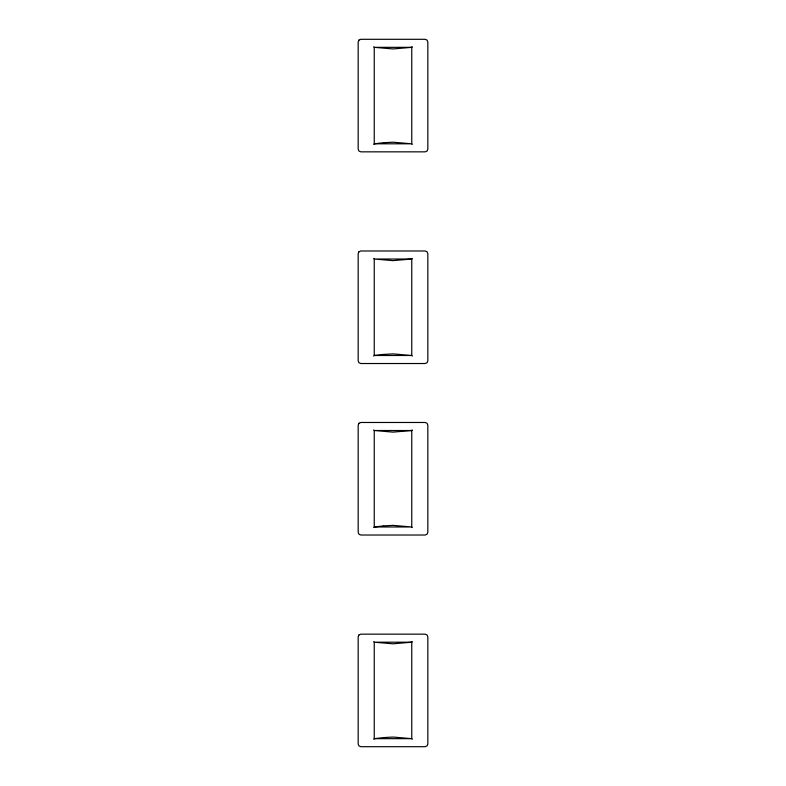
<?xml version="1.0" encoding="UTF-8"?>
<svg xmlns="http://www.w3.org/2000/svg" width="786" height="786" viewBox="0 0 786 786"><rect width="100%" height="100%" fill="white"/><g stroke="black" fill="none" stroke-linecap="round" stroke-linejoin="round"><path stroke-width="1.18" d="M412.296 46.738L411.756 47.337L411.756 143.799L412.296 144.408M373.704 144.408L374.244 143.799L374.244 47.337L373.704 46.738M412.296 258.417L411.756 259.026L411.756 355.488L412.296 356.087M373.704 356.087L374.244 355.488L374.244 259.026L373.704 258.417M412.296 429.913L411.756 430.512L411.756 526.974L412.296 527.583M373.704 527.583L374.244 526.974L374.244 430.512L373.704 429.913M412.296 641.592L411.756 642.201L411.756 738.663L412.296 739.262M373.704 739.262L374.244 738.663L374.244 642.201L373.704 641.592M358.947 40.086L358.17 41.982L358.17 149.163L358.947 151.059L360.843 151.845L425.157 151.845L427.053 151.059L427.83 149.163L427.83 41.982L427.053 40.086L425.157 39.3L360.843 39.3L358.947 40.086M358.947 251.766L358.17 253.662L358.17 360.843L358.947 362.739L360.843 363.525L425.157 363.525L427.053 362.739L427.83 360.843L427.83 253.662L427.053 251.766L425.157 250.98L360.843 250.98L358.947 251.766M358.947 423.261L358.17 425.157L358.17 532.338L358.947 534.234L360.843 535.02L425.157 535.02L427.053 534.234L427.83 532.338L427.83 425.157L427.053 423.261L425.157 422.475L360.843 422.475L358.947 423.261M358.947 634.941L358.17 636.837L358.17 744.018L358.947 745.914L360.843 746.7L425.157 746.7L427.053 745.914L427.83 744.018L427.83 636.837L427.053 634.941L425.157 634.155L360.843 634.155L358.947 634.941M411.756 47.337L393 48.948L374.244 47.337L411.756 47.337M383.617 142.728L374.244 143.799L411.756 143.799L393 142.197L383.617 142.728M411.756 259.026L393 260.628L374.244 259.026L411.756 259.026M383.617 354.417L374.244 355.488L411.756 355.488L393 353.877L383.617 354.417M411.756 430.512L393 432.123L374.244 430.512L411.756 430.512M383.617 525.903L374.244 526.974L411.756 526.974L393 525.372L383.617 525.903M411.756 642.201L393 643.803L374.244 642.201L411.756 642.201M383.617 737.592L374.244 738.663L411.756 738.663L393 737.052L383.617 737.592"/></g></svg>
